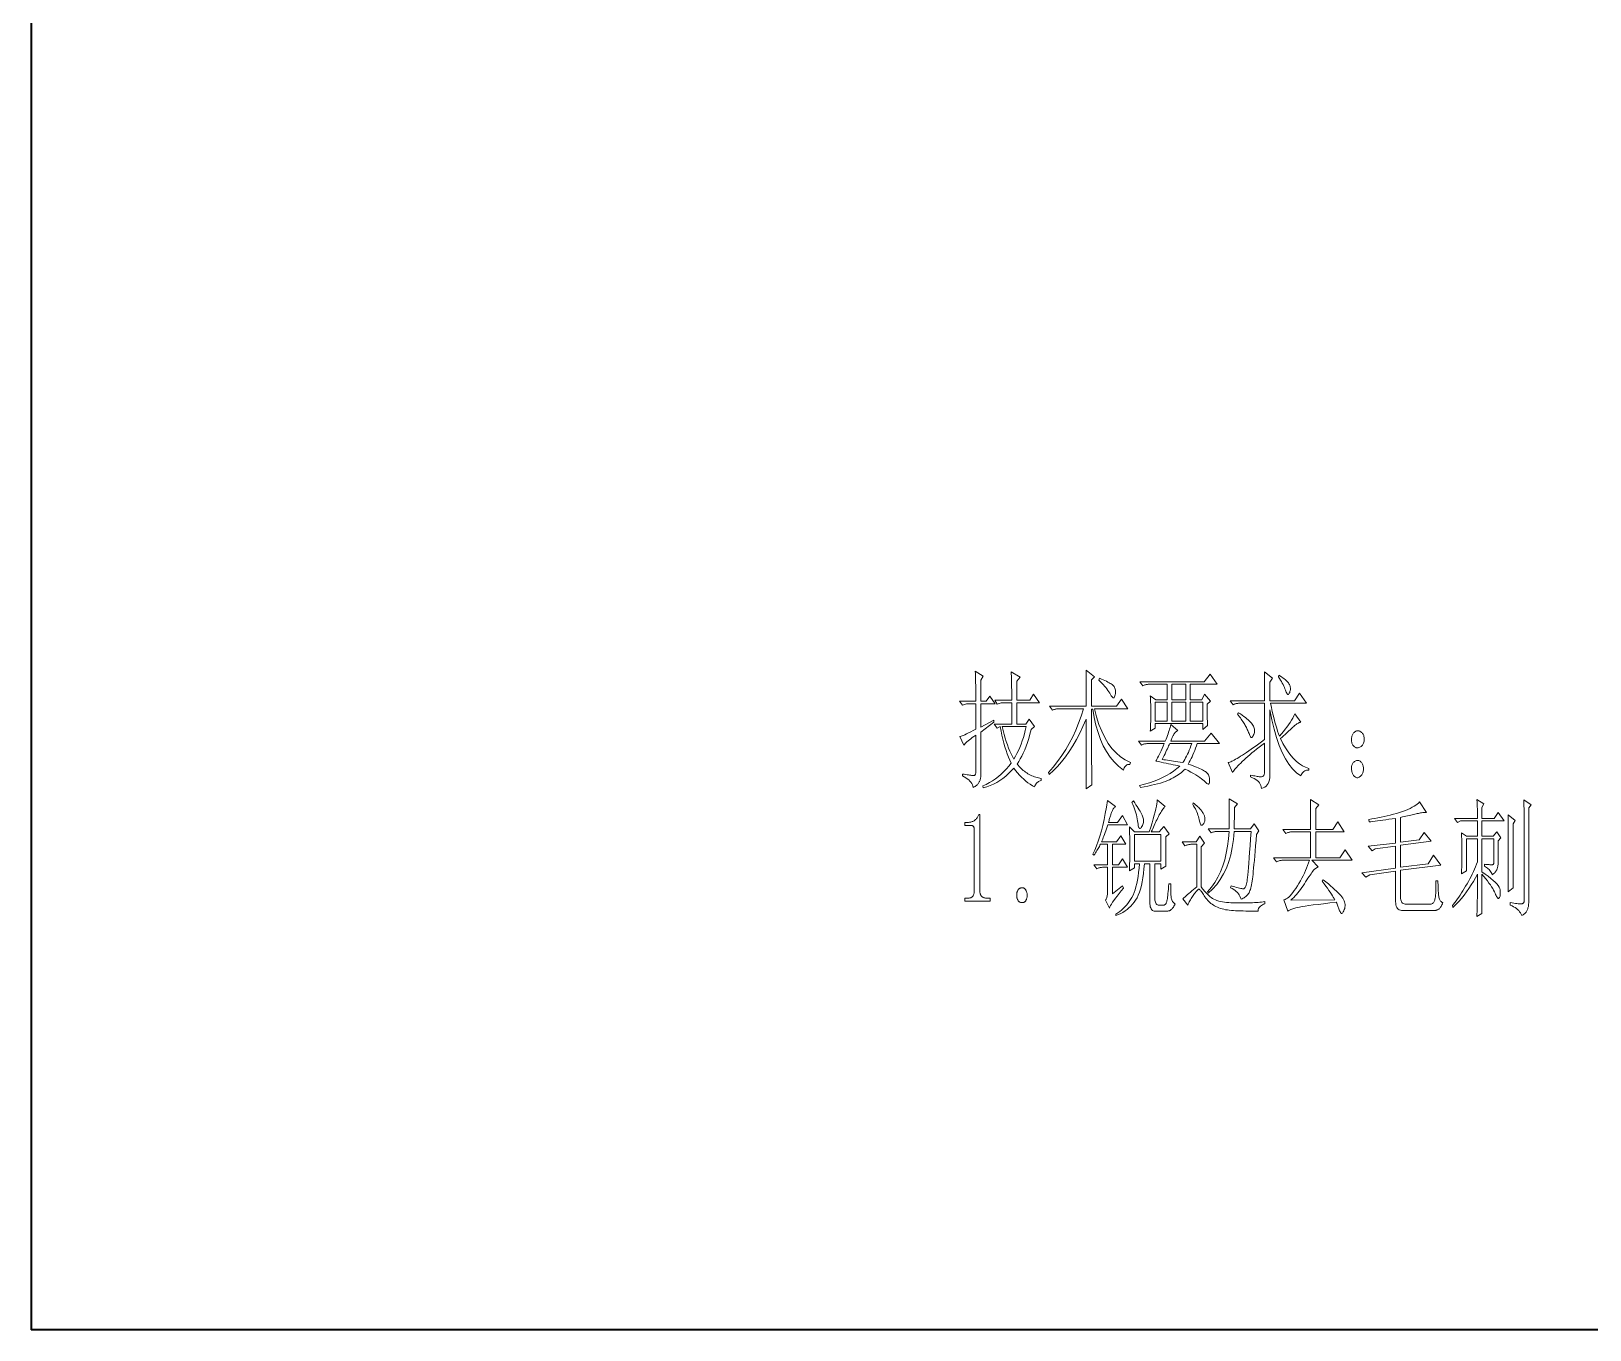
# Model space of a CAD drawing. Extents: x 21 to 293, y 5 to 205.
# Drawn here: x 20.6 to 110, y 5.3 to 79.7 of the extents above; entities that cross this region are included whole.
import ezdxf

# ---------------------------------------------------------------- set-up
doc = ezdxf.new("R2010")
doc.units = 0

msp = doc.modelspace()

# ---------------------------------------------------------------- linework, layer by layer
at = {"color": 7, "lineweight": 35}
for p in [(20.64, 205.316), (292.64, 5.316)]:
    msp.add_line(p, (20.64, 5.316), dxfattribs=at)
at = {"color": 7, "lineweight": 13}
for points in [[(73.862, 39.304), (74.09, 38.818), (74.123, 38.86), (74.163, 38.905), (74.212, 38.954), (74.268, 39.006), (74.333, 39.061), (74.406, 39.12), (74.486, 39.182), (74.575, 39.248), (74.671, 39.317), (74.776, 39.39), (74.776, 37.275), (74.775, 37.237), (74.771, 37.203), (74.764, 37.173), (74.755, 37.147), (74.744, 37.125), (74.73, 37.107), (74.713, 37.093), (74.694, 37.083), (74.672, 37.077), (74.647, 37.075), (74.618, 37.076), (74.58, 37.079), (74.535, 37.083), (74.483, 37.089), (74.422, 37.097), (74.354, 37.106), (74.278, 37.117), (74.195, 37.13), (74.103, 37.145), (74.004, 37.161), (74.004, 37.047), (74.108, 36.994), (74.203, 36.938), (74.289, 36.88), (74.366, 36.818), (74.433, 36.754), (74.491, 36.687), (74.54, 36.617), (74.58, 36.544), (74.611, 36.468), (74.633, 36.39), (74.683, 36.418), (74.729, 36.448), (74.772, 36.478), (74.811, 36.508), (74.847, 36.54), (74.88, 36.571), (74.909, 36.604), (74.935, 36.636), (74.957, 36.67), (74.976, 36.704), (74.992, 36.739), (75.007, 36.776), (75.02, 36.814), (75.031, 36.855), (75.04, 36.897), (75.048, 36.94), (75.054, 36.986), (75.058, 37.033), (75.061, 37.082), (75.062, 37.132), (75.062, 39.561), (75.804, 40.132), (75.804, 40.247), (75.062, 39.847), (75.062, 41.19), (75.89, 41.19), (75.576, 41.618), (75.376, 41.332), (75.062, 41.332), (75.062, 42.532), (75.204, 42.761), (74.747, 43.047), (74.753, 42.891), (74.758, 42.731), (74.762, 42.568), (74.766, 42.402), (74.769, 42.232), (74.771, 42.059), (74.773, 41.883), (74.775, 41.703), (74.776, 41.519), (74.776, 41.332), (73.833, 41.332), (74.004, 41.104), (74.233, 41.19), (74.776, 41.19), (74.776, 39.732), (74.623, 39.651), (74.483, 39.578), (74.358, 39.514), (74.246, 39.458), (74.147, 39.411), (74.063, 39.372), (73.992, 39.342), (73.935, 39.321), (73.891, 39.308)], [(78.147, 39.875), (77.833, 40.304), (77.633, 40.018), (77.119, 40.018), (77.119, 41.247), (78.433, 41.247), (78.09, 41.732), (77.862, 41.39), (77.119, 41.39), (77.119, 42.475), (77.319, 42.704), (76.804, 43.018), (76.81, 42.894), (76.815, 42.761), (76.819, 42.62), (76.823, 42.47), (76.826, 42.311), (76.828, 42.144), (76.83, 41.968), (76.832, 41.784), (76.833, 41.591), (76.833, 41.39), (75.862, 41.39), (76.004, 41.161), (76.233, 41.247), (76.833, 41.247), (76.833, 40.018), (75.833, 40.018), (76.004, 39.79), (76.176, 39.875), (76.223, 39.623), (76.274, 39.38), (76.328, 39.148), (76.386, 38.924), (76.447, 38.711), (76.512, 38.507), (76.58, 38.313), (76.651, 38.129), (76.726, 37.954), (76.804, 37.79), (76.67, 37.617), (76.529, 37.454), (76.382, 37.299), (76.228, 37.154), (76.069, 37.018), (75.903, 36.891), (75.73, 36.774), (75.552, 36.665), (75.367, 36.566), (75.176, 36.475), (75.204, 36.361), (75.407, 36.424), (75.603, 36.498), (75.793, 36.584), (75.977, 36.681), (76.154, 36.79), (76.326, 36.91), (76.49, 37.041), (76.649, 37.184), (76.801, 37.338), (76.947, 37.504), (77.057, 37.359), (77.169, 37.223), (77.283, 37.094), (77.4, 36.974), (77.519, 36.861), (77.64, 36.756), (77.763, 36.66), (77.889, 36.571), (78.017, 36.491), (78.147, 36.418), (78.166, 36.478), (78.19, 36.534), (78.217, 36.584), (78.248, 36.628), (78.283, 36.668), (78.322, 36.703), (78.365, 36.732), (78.412, 36.756), (78.464, 36.776), (78.519, 36.79), (78.519, 36.904), (78.439, 36.917), (78.36, 36.933), (78.283, 36.952), (78.206, 36.975), (78.129, 37), (78.054, 37.029), (77.98, 37.061), (77.906, 37.096), (77.833, 37.134), (77.762, 37.175), (77.691, 37.219), (77.623, 37.266), (77.556, 37.315), (77.492, 37.367), (77.429, 37.422), (77.369, 37.479), (77.311, 37.538), (77.254, 37.6), (77.2, 37.665), (77.147, 37.732), (77.238, 37.87), (77.326, 38.022), (77.411, 38.186), (77.495, 38.363), (77.576, 38.554), (77.655, 38.758), (77.731, 38.974), (77.806, 39.204), (77.878, 39.448), (77.947, 39.704)], [(81.09, 41.047), (79.004, 41.047), (79.176, 40.818), (79.211, 40.834), (79.247, 40.849), (79.284, 40.862), (79.322, 40.873), (79.362, 40.882), (79.402, 40.89), (79.444, 40.896), (79.487, 40.9), (79.531, 40.903), (79.576, 40.904), (80.947, 40.904), (80.814, 40.482), (80.666, 40.072), (80.503, 39.675), (80.326, 39.29), (80.133, 38.918), (79.926, 38.559), (79.703, 38.212), (79.466, 37.878), (79.214, 37.556), (78.947, 37.247), (78.976, 37.132), (79.223, 37.354), (79.463, 37.598), (79.694, 37.862), (79.918, 38.147), (80.133, 38.454), (80.34, 38.782), (80.54, 39.13), (80.731, 39.5), (80.915, 39.892), (81.09, 40.304), (81.09, 39.811), (81.09, 39.339), (81.09, 38.888), (81.09, 38.457), (81.09, 38.047), (81.09, 37.657), (81.09, 37.288), (81.09, 36.939), (81.09, 36.611), (81.09, 36.304), (81.433, 36.532), (81.428, 36.668), (81.423, 36.871), (81.418, 37.139), (81.415, 37.474), (81.412, 37.875), (81.409, 38.343), (81.407, 38.876), (81.406, 39.476), (81.405, 40.143), (81.404, 40.875), (81.49, 40.875), (81.564, 40.398), (81.66, 39.95), (81.779, 39.53), (81.92, 39.138), (82.083, 38.775), (82.268, 38.441), (82.476, 38.135), (82.706, 37.858), (82.958, 37.61), (83.233, 37.39), (83.257, 37.46), (83.284, 37.521), (83.314, 37.574), (83.347, 37.618), (83.383, 37.654), (83.422, 37.681), (83.463, 37.7), (83.507, 37.71), (83.554, 37.711), (83.604, 37.704), (83.633, 37.818), (83.34, 37.967), (83.066, 38.152), (82.812, 38.372), (82.577, 38.627), (82.362, 38.918), (82.166, 39.244), (81.989, 39.606), (81.832, 40.003), (81.694, 40.436), (81.576, 40.904), (83.49, 40.904), (83.119, 41.447), (82.833, 41.047), (81.404, 41.047), (81.404, 42.561), (81.576, 42.732), (81.09, 43.104), (81.09, 42.888), (81.09, 42.674), (81.09, 42.463), (81.09, 42.254), (81.09, 42.047), (81.09, 41.842), (81.09, 41.64), (81.09, 41.44), (81.09, 41.242)], [(91.319, 43.018), (91.319, 42.924), (91.319, 42.815), (91.319, 42.689), (91.319, 42.547), (91.319, 42.39), (91.319, 42.216), (91.319, 42.026), (91.319, 41.82), (91.319, 41.599), (91.319, 41.361), (89.347, 41.361), (89.519, 41.132), (89.554, 41.149), (89.59, 41.163), (89.627, 41.176), (89.665, 41.187), (89.704, 41.197), (89.745, 41.204), (89.787, 41.21), (89.83, 41.215), (89.874, 41.217), (89.919, 41.218), (91.319, 41.218), (91.319, 39.132), (91.151, 39.01), (90.99, 38.893), (90.835, 38.782), (90.688, 38.678), (90.547, 38.579), (90.414, 38.486), (90.287, 38.399), (90.167, 38.319), (90.054, 38.244), (89.947, 38.175), (89.848, 38.113), (89.754, 38.056), (89.667, 38.005), (89.586, 37.96), (89.512, 37.922), (89.443, 37.889), (89.381, 37.862), (89.326, 37.842), (89.276, 37.827), (89.233, 37.818), (89.49, 37.247), (89.511, 37.284), (89.54, 37.327), (89.576, 37.375), (89.62, 37.43), (89.672, 37.49), (89.732, 37.555), (89.799, 37.627), (89.874, 37.704), (89.957, 37.787), (90.047, 37.875), (90.145, 37.968), (90.249, 38.064), (90.36, 38.162), (90.477, 38.264), (90.601, 38.368), (90.731, 38.475), (90.868, 38.585), (91.012, 38.698), (91.162, 38.814), (91.319, 38.932), (91.319, 37.275), (91.317, 37.226), (91.312, 37.182), (91.303, 37.143), (91.291, 37.108), (91.276, 37.079), (91.257, 37.054), (91.235, 37.034), (91.209, 37.019), (91.18, 37.009), (91.147, 37.004), (91.11, 37.002), (91.067, 37.003), (91.019, 37.007), (90.964, 37.013), (90.904, 37.022), (90.839, 37.033), (90.767, 37.047), (90.69, 37.063), (90.607, 37.082), (90.519, 37.104), (90.519, 36.99), (90.633, 36.947), (90.736, 36.899), (90.827, 36.846), (90.907, 36.788), (90.976, 36.725), (91.033, 36.657), (91.079, 36.584), (91.113, 36.505), (91.136, 36.421), (91.147, 36.332), (91.245, 36.362), (91.331, 36.406), (91.407, 36.463), (91.472, 36.534), (91.526, 36.618), (91.569, 36.716), (91.601, 36.828), (91.623, 36.954), (91.633, 37.094), (91.633, 37.247), (91.633, 40.847), (91.743, 40.269), (91.868, 39.735), (92.008, 39.245), (92.163, 38.799), (92.333, 38.397), (92.518, 38.039), (92.717, 37.725), (92.931, 37.455), (93.16, 37.229), (93.404, 37.047), (93.43, 37.112), (93.459, 37.17), (93.494, 37.222), (93.532, 37.266), (93.576, 37.304), (93.624, 37.335), (93.676, 37.359), (93.734, 37.376), (93.795, 37.386), (93.862, 37.39), (93.862, 37.475), (93.676, 37.544), (93.495, 37.635), (93.319, 37.75), (93.148, 37.887), (92.983, 38.047), (92.823, 38.23), (92.668, 38.435), (92.518, 38.664), (92.373, 38.915), (92.233, 39.19), (92.328, 39.273), (92.417, 39.353), (92.501, 39.429), (92.58, 39.5), (92.654, 39.568), (92.723, 39.632), (92.787, 39.692), (92.846, 39.747), (92.899, 39.799), (92.947, 39.847), (92.993, 39.891), (93.039, 39.931), (93.084, 39.968), (93.13, 40.002), (93.176, 40.032), (93.222, 40.059), (93.267, 40.083), (93.313, 40.103), (93.359, 40.119), (93.404, 40.132), (93.062, 40.618), (93.001, 40.492), (92.935, 40.366), (92.862, 40.238), (92.783, 40.111), (92.697, 39.982), (92.606, 39.854), (92.508, 39.724), (92.403, 39.594), (92.293, 39.464), (92.176, 39.332), (92.124, 39.47), (92.073, 39.618), (92.022, 39.778), (91.97, 39.95), (91.919, 40.132), (91.867, 40.327), (91.816, 40.532), (91.764, 40.75), (91.713, 40.978), (91.662, 41.218), (93.719, 41.218), (93.319, 41.79), (93.033, 41.361), (91.633, 41.361), (91.633, 42.418), (91.776, 42.647)], [(81.833, 42.532), (81.922, 42.447), (82.006, 42.363), (82.084, 42.279), (82.158, 42.196), (82.226, 42.115), (82.289, 42.034), (82.347, 41.953), (82.4, 41.874), (82.448, 41.796), (82.49, 41.718), (82.529, 41.649), (82.565, 41.594), (82.599, 41.555), (82.63, 41.531), (82.658, 41.522), (82.684, 41.528), (82.707, 41.549), (82.728, 41.586), (82.746, 41.637), (82.762, 41.704), (82.773, 41.776), (82.779, 41.844), (82.78, 41.909), (82.775, 41.969), (82.765, 42.025), (82.75, 42.078), (82.729, 42.126), (82.702, 42.17), (82.67, 42.21), (82.633, 42.247), (82.589, 42.282), (82.538, 42.318), (82.48, 42.355), (82.414, 42.393), (82.34, 42.432), (82.259, 42.473), (82.171, 42.515), (82.075, 42.558), (81.972, 42.602), (81.862, 42.647)], [(84.176, 42.447), (84.347, 42.218), (84.382, 42.234), (84.418, 42.249), (84.455, 42.262), (84.494, 42.273), (84.533, 42.282), (84.574, 42.29), (84.615, 42.296), (84.658, 42.3), (84.702, 42.303), (84.747, 42.304), (85.747, 42.304), (85.747, 41.418), (85.09, 41.418), (84.776, 41.647), (84.781, 41.549), (84.786, 41.452), (84.79, 41.354), (84.794, 41.256), (84.797, 41.157), (84.8, 41.059), (84.802, 40.96), (84.803, 40.86), (84.804, 40.761), (84.804, 40.661), (84.804, 40.561), (84.803, 40.459), (84.802, 40.357), (84.8, 40.254), (84.797, 40.15), (84.794, 40.046), (84.79, 39.94), (84.786, 39.834), (84.781, 39.726), (84.776, 39.618), (85.062, 39.79), (85.062, 40.047), (87.776, 40.047), (87.776, 39.704), (88.062, 39.932), (88.056, 40.012), (88.051, 40.1), (88.047, 40.199), (88.043, 40.307), (88.04, 40.425), (88.038, 40.553), (88.036, 40.69), (88.034, 40.838), (88.033, 40.994), (88.033, 41.161), (88.233, 41.332), (87.89, 41.732), (87.719, 41.418), (87.062, 41.418), (87.062, 42.304), (88.604, 42.304), (88.204, 42.875), (87.862, 42.447)], [(86.004, 42.304), (86.804, 42.304), (86.804, 41.418), (86.004, 41.418)], [(92.147, 42.818), (92.119, 42.732), (92.18, 42.637), (92.236, 42.544), (92.289, 42.454), (92.338, 42.367), (92.383, 42.282), (92.424, 42.201), (92.461, 42.122), (92.494, 42.047), (92.522, 41.974), (92.547, 41.904), (92.57, 41.841), (92.592, 41.791), (92.615, 41.753), (92.636, 41.728), (92.658, 41.715), (92.679, 41.714), (92.7, 41.725), (92.721, 41.748), (92.741, 41.784), (92.762, 41.832), (92.779, 41.886), (92.792, 41.939), (92.8, 41.991), (92.803, 42.043), (92.801, 42.093), (92.794, 42.143), (92.783, 42.191), (92.766, 42.239), (92.745, 42.286), (92.719, 42.332), (92.687, 42.378), (92.65, 42.425), (92.607, 42.472), (92.559, 42.52), (92.504, 42.568), (92.444, 42.617), (92.379, 42.666), (92.307, 42.716), (92.23, 42.767)], [(85.062, 41.275), (85.747, 41.275), (85.747, 40.19), (85.062, 40.19)], [(86.004, 41.275), (86.804, 41.275), (86.804, 40.19), (86.004, 40.19)], [(87.062, 41.275), (87.776, 41.275), (87.776, 40.19), (87.062, 40.19)], [(89.833, 40.675), (89.776, 40.59), (89.832, 40.516), (89.885, 40.444), (89.936, 40.374), (89.984, 40.306), (90.029, 40.24), (90.072, 40.175), (90.113, 40.112), (90.151, 40.05), (90.186, 39.99), (90.219, 39.932), (90.25, 39.875), (90.279, 39.819), (90.308, 39.762), (90.335, 39.706), (90.362, 39.65), (90.387, 39.595), (90.411, 39.539), (90.434, 39.484), (90.455, 39.43), (90.476, 39.375), (90.496, 39.327), (90.517, 39.29), (90.538, 39.265), (90.56, 39.252), (90.583, 39.25), (90.606, 39.26), (90.63, 39.282), (90.654, 39.316), (90.679, 39.361), (90.704, 39.418), (90.727, 39.481), (90.742, 39.543), (90.751, 39.604), (90.752, 39.665), (90.747, 39.725), (90.735, 39.785), (90.716, 39.844), (90.691, 39.903), (90.658, 39.961), (90.619, 40.018), (90.572, 40.076), (90.519, 40.136), (90.458, 40.197), (90.39, 40.26), (90.315, 40.325), (90.233, 40.392), (90.144, 40.46), (90.047, 40.53), (89.944, 40.602)], [(76.29, 39.875), (77.662, 39.875), (77.613, 39.661), (77.56, 39.454), (77.501, 39.252), (77.438, 39.057), (77.369, 38.868), (77.295, 38.686), (77.216, 38.509), (77.131, 38.339), (77.042, 38.176), (76.947, 38.018), (76.869, 38.16), (76.793, 38.312), (76.72, 38.473), (76.65, 38.644), (76.583, 38.825), (76.519, 39.016), (76.457, 39.216), (76.399, 39.426), (76.343, 39.646)], [(85.947, 39.99), (85.929, 39.908), (85.907, 39.824), (85.883, 39.737), (85.856, 39.647), (85.826, 39.554), (85.793, 39.458), (85.757, 39.36), (85.719, 39.258), (85.677, 39.154), (85.633, 39.047), (84.09, 39.047), (84.262, 38.818), (84.296, 38.834), (84.332, 38.849), (84.37, 38.862), (84.408, 38.873), (84.447, 38.882), (84.488, 38.89), (84.53, 38.896), (84.572, 38.9), (84.616, 38.903), (84.662, 38.904), (85.576, 38.904), (85.509, 38.755), (85.447, 38.617), (85.388, 38.49), (85.334, 38.374), (85.283, 38.268), (85.236, 38.174), (85.194, 38.09), (85.155, 38.017), (85.121, 37.955), (85.09, 37.904), (85.243, 37.87), (85.392, 37.838), (85.538, 37.806), (85.68, 37.776), (85.819, 37.747), (85.954, 37.719), (86.086, 37.692), (86.215, 37.666), (86.34, 37.642), (86.462, 37.618), (86.294, 37.468), (86.113, 37.327), (85.917, 37.194), (85.707, 37.07), (85.483, 36.954), (85.244, 36.847), (84.992, 36.748), (84.724, 36.658), (84.443, 36.577), (84.147, 36.504), (84.204, 36.39), (84.427, 36.43), (84.637, 36.471), (84.835, 36.513), (85.02, 36.556), (85.194, 36.6), (85.355, 36.645), (85.503, 36.691), (85.64, 36.737), (85.764, 36.784), (85.876, 36.832), (85.98, 36.882), (86.081, 36.935), (86.179, 36.99), (86.274, 37.047), (86.365, 37.107), (86.454, 37.17), (86.539, 37.235), (86.621, 37.303), (86.7, 37.374), (86.776, 37.447), (86.947, 37.357), (87.105, 37.271), (87.251, 37.188), (87.384, 37.108), (87.504, 37.032), (87.612, 36.96), (87.708, 36.891), (87.791, 36.825), (87.861, 36.763), (87.919, 36.704), (87.968, 36.653), (88.011, 36.616), (88.05, 36.592), (88.083, 36.58), (88.112, 36.582), (88.135, 36.598), (88.153, 36.626), (88.166, 36.667), (88.173, 36.722), (88.176, 36.79), (88.173, 36.862), (88.164, 36.93), (88.15, 36.994), (88.13, 37.055), (88.104, 37.111), (88.073, 37.163), (88.036, 37.212), (87.993, 37.256), (87.944, 37.296), (87.89, 37.332), (87.829, 37.367), (87.761, 37.403), (87.685, 37.44), (87.602, 37.479), (87.512, 37.518), (87.414, 37.559), (87.308, 37.6), (87.195, 37.643), (87.075, 37.687), (86.947, 37.732), (87.004, 37.832), (87.059, 37.935), (87.114, 38.042), (87.167, 38.153), (87.219, 38.268), (87.27, 38.387), (87.319, 38.51), (87.368, 38.638), (87.415, 38.769), (87.462, 38.904), (88.747, 38.904), (88.262, 39.504), (87.89, 39.047), (85.947, 39.047), (85.97, 39.102), (85.991, 39.154), (86.012, 39.203), (86.032, 39.248), (86.051, 39.29), (86.069, 39.328), (86.086, 39.363), (86.103, 39.394), (86.118, 39.422), (86.133, 39.447), (86.148, 39.469), (86.164, 39.491), (86.182, 39.513), (86.202, 39.534), (86.222, 39.554), (86.244, 39.574), (86.268, 39.593), (86.293, 39.611), (86.319, 39.629), (86.347, 39.647)], [(97.033, 39.147), (97.031, 39.088), (97.024, 39.034), (97.014, 38.982), (96.999, 38.934), (96.979, 38.89), (96.956, 38.848), (96.928, 38.811), (96.896, 38.776), (96.859, 38.746), (96.819, 38.718), (96.776, 38.695), (96.735, 38.678), (96.695, 38.667), (96.656, 38.661), (96.619, 38.661), (96.582, 38.667), (96.547, 38.678), (96.512, 38.695), (96.479, 38.718), (96.447, 38.747), (96.418, 38.779), (96.391, 38.814), (96.368, 38.851), (96.349, 38.891), (96.333, 38.932), (96.32, 38.976), (96.311, 39.023), (96.306, 39.071), (96.303, 39.122), (96.304, 39.175), (96.309, 39.228), (96.316, 39.278), (96.327, 39.325), (96.341, 39.37), (96.358, 39.411), (96.378, 39.45), (96.401, 39.485), (96.428, 39.518), (96.457, 39.548), (96.49, 39.575), (96.525, 39.598), (96.559, 39.616), (96.594, 39.629), (96.63, 39.637), (96.665, 39.64), (96.701, 39.637), (96.737, 39.629), (96.774, 39.616), (96.81, 39.598), (96.847, 39.575), (96.883, 39.548), (96.914, 39.517), (96.942, 39.483), (96.966, 39.445), (96.987, 39.404), (97.003, 39.359), (97.016, 39.311), (97.026, 39.26), (97.031, 39.205)], [(85.89, 38.904), (87.147, 38.904), (87.101, 38.77), (87.054, 38.641), (87.005, 38.518), (86.955, 38.401), (86.904, 38.29), (86.852, 38.184), (86.799, 38.084), (86.745, 37.99), (86.69, 37.901), (86.633, 37.818), (86.493, 37.84), (86.358, 37.862), (86.228, 37.882), (86.103, 37.9), (85.983, 37.918), (85.868, 37.935), (85.759, 37.95), (85.655, 37.964), (85.556, 37.978), (85.462, 37.99), (85.517, 38.107), (85.57, 38.218), (85.62, 38.324), (85.667, 38.424), (85.712, 38.518), (85.753, 38.607), (85.792, 38.69), (85.827, 38.767), (85.86, 38.838)], [(96.99, 37.432), (96.986, 37.379), (96.978, 37.329), (96.967, 37.281), (96.954, 37.236), (96.937, 37.193), (96.916, 37.153), (96.893, 37.115), (96.867, 37.08), (96.837, 37.048), (96.804, 37.018), (96.77, 36.992), (96.736, 36.972), (96.703, 36.958), (96.67, 36.95), (96.637, 36.947), (96.604, 36.95), (96.571, 36.958), (96.539, 36.972), (96.507, 36.992), (96.476, 37.018), (96.446, 37.048), (96.419, 37.081), (96.394, 37.117), (96.373, 37.155), (96.354, 37.197), (96.339, 37.241), (96.326, 37.288), (96.316, 37.338), (96.309, 37.391), (96.304, 37.447), (96.304, 37.502), (96.307, 37.555), (96.314, 37.605), (96.325, 37.652), (96.34, 37.697), (96.359, 37.738), (96.382, 37.777), (96.41, 37.812), (96.441, 37.845), (96.476, 37.875), (96.513, 37.901), (96.55, 37.92), (96.586, 37.934), (96.622, 37.942), (96.658, 37.943), (96.694, 37.939), (96.729, 37.928), (96.764, 37.912), (96.799, 37.889), (96.833, 37.861), (96.865, 37.828), (96.894, 37.794), (96.919, 37.756), (96.94, 37.717), (96.958, 37.675), (96.972, 37.631), (96.982, 37.585), (96.988, 37.536), (96.991, 37.486)], [(89.604, 35.247), (89.776, 35.447), (89.29, 35.732), (89.295, 35.607), (89.299, 35.472), (89.302, 35.326), (89.304, 35.17), (89.304, 35.004), (89.304, 34.827), (89.302, 34.64), (89.299, 34.443), (89.295, 34.236), (89.29, 34.018), (88.09, 34.018), (88.262, 33.79), (88.296, 33.806), (88.332, 33.82), (88.37, 33.833), (88.408, 33.844), (88.447, 33.854), (88.488, 33.862), (88.53, 33.868), (88.572, 33.872), (88.616, 33.874), (88.662, 33.875), (89.29, 33.875), (89.257, 33.44), (89.204, 33.024), (89.132, 32.628), (89.039, 32.252), (88.926, 31.897), (88.793, 31.561), (88.64, 31.245), (88.467, 30.95), (88.274, 30.674), (88.062, 30.418), (88.09, 30.332), (88.347, 30.568), (88.579, 30.831), (88.788, 31.119), (88.972, 31.434), (89.133, 31.775), (89.27, 32.143), (89.382, 32.536), (89.471, 32.956), (89.535, 33.403), (89.576, 33.875), (90.547, 33.875), (90.519, 33.441), (90.493, 33.043), (90.468, 32.679), (90.444, 32.351), (90.422, 32.057), (90.402, 31.799), (90.382, 31.576), (90.364, 31.388), (90.348, 31.236), (90.333, 31.118), (90.318, 31.023), (90.302, 30.937), (90.285, 30.861), (90.267, 30.794), (90.247, 30.736), (90.227, 30.688), (90.205, 30.649), (90.182, 30.62), (90.158, 30.6), (90.133, 30.59), (90.103, 30.586), (90.063, 30.587), (90.013, 30.593), (89.955, 30.603), (89.887, 30.618), (89.809, 30.638), (89.722, 30.662), (89.626, 30.69), (89.52, 30.723), (89.404, 30.761), (89.376, 30.647), (89.469, 30.599), (89.555, 30.547), (89.634, 30.492), (89.705, 30.432), (89.769, 30.368), (89.825, 30.3), (89.874, 30.229), (89.915, 30.153), (89.949, 30.073), (89.976, 29.99), (90.037, 30.014), (90.095, 30.041), (90.149, 30.071), (90.2, 30.104), (90.247, 30.14), (90.291, 30.178), (90.332, 30.22), (90.369, 30.264), (90.403, 30.311), (90.433, 30.361), (90.461, 30.416), (90.487, 30.48), (90.512, 30.551), (90.536, 30.631), (90.558, 30.718), (90.579, 30.814), (90.598, 30.917), (90.616, 31.028), (90.632, 31.148), (90.647, 31.275), (90.662, 31.418), (90.679, 31.583), (90.697, 31.77), (90.716, 31.979), (90.737, 32.211), (90.759, 32.465), (90.782, 32.741), (90.807, 33.04), (90.834, 33.361), (90.862, 33.704), (91.004, 33.904), (90.719, 34.304), (90.519, 34.018), (89.576, 34.018), (89.581, 34.174), (89.586, 34.323), (89.59, 34.465), (89.594, 34.599), (89.597, 34.725), (89.6, 34.844), (89.602, 34.956), (89.603, 35.06), (89.604, 35.157)], [(75.004, 34.847), (75.004, 30.504), (75.005, 30.459), (75.008, 30.417), (75.013, 30.377), (75.02, 30.339), (75.029, 30.304), (75.04, 30.271), (75.053, 30.24), (75.068, 30.211), (75.085, 30.185), (75.104, 30.161), (75.125, 30.139), (75.148, 30.12), (75.173, 30.103), (75.2, 30.088), (75.229, 30.075), (75.26, 30.065), (75.293, 30.057), (75.328, 30.051), (75.365, 30.048), (75.404, 30.047), (75.604, 30.047), (75.604, 29.875), (74.147, 29.875), (74.147, 30.047), (74.319, 30.047), (74.358, 30.048), (74.394, 30.051), (74.428, 30.057), (74.46, 30.065), (74.49, 30.075), (74.518, 30.088), (74.543, 30.103), (74.566, 30.12), (74.586, 30.139), (74.604, 30.161), (74.621, 30.185), (74.635, 30.211), (74.648, 30.24), (74.659, 30.271), (74.669, 30.304), (74.676, 30.339), (74.682, 30.377), (74.687, 30.417), (74.689, 30.459), (74.69, 30.504), (74.69, 33.961), (74.69, 33.983), (74.688, 34.005), (74.686, 34.026), (74.683, 34.046), (74.679, 34.065), (74.675, 34.083), (74.669, 34.1), (74.663, 34.116), (74.655, 34.132), (74.647, 34.147), (74.638, 34.16), (74.627, 34.172), (74.615, 34.183), (74.602, 34.192), (74.587, 34.2), (74.57, 34.207), (74.552, 34.212), (74.533, 34.215), (74.512, 34.217), (74.49, 34.218), (74.147, 34.218), (74.147, 34.39), (74.319, 34.39), (74.364, 34.391), (74.407, 34.394), (74.449, 34.4), (74.49, 34.408), (74.529, 34.418), (74.567, 34.431), (74.604, 34.446), (74.639, 34.463), (74.672, 34.482), (74.704, 34.504), (74.735, 34.528), (74.764, 34.554), (74.792, 34.583), (74.819, 34.614), (74.844, 34.647), (74.867, 34.682), (74.889, 34.72), (74.91, 34.76), (74.929, 34.802), (74.947, 34.847)], [(82.604, 30.304), (82.604, 31.818), (83.462, 31.818), (83.176, 32.304), (82.947, 31.961), (82.604, 31.961), (82.604, 33.132), (83.376, 33.132), (83.09, 33.618), (82.833, 33.275), (81.976, 33.275), (82.01, 33.352), (82.046, 33.433), (82.081, 33.519), (82.118, 33.609), (82.154, 33.704), (82.192, 33.803), (82.23, 33.907), (82.268, 34.016), (82.308, 34.129), (82.347, 34.247), (83.462, 34.247), (83.176, 34.79), (82.89, 34.39), (82.376, 34.39), (82.393, 34.446), (82.41, 34.502), (82.426, 34.556), (82.442, 34.609), (82.458, 34.661), (82.474, 34.712), (82.489, 34.762), (82.504, 34.81), (82.519, 34.858), (82.533, 34.904), (82.548, 34.949), (82.566, 34.993), (82.585, 35.036), (82.606, 35.078), (82.629, 35.118), (82.655, 35.158), (82.682, 35.196), (82.711, 35.233), (82.743, 35.269), (82.776, 35.304), (82.319, 35.647), (82.259, 35.266), (82.194, 34.902), (82.124, 34.553), (82.049, 34.22), (81.969, 33.904), (81.883, 33.603), (81.793, 33.319), (81.697, 33.05), (81.596, 32.798), (81.49, 32.561), (81.547, 32.504), (81.592, 32.572), (81.635, 32.639), (81.677, 32.704), (81.716, 32.769), (81.754, 32.832), (81.791, 32.895), (81.825, 32.956), (81.858, 33.016), (81.889, 33.075), (81.919, 33.132), (82.319, 33.132), (82.319, 31.961), (81.547, 31.961), (81.719, 31.732), (81.754, 31.749), (81.79, 31.763), (81.827, 31.776), (81.865, 31.787), (81.904, 31.797), (81.945, 31.804), (81.987, 31.81), (82.03, 31.815), (82.074, 31.817), (82.119, 31.818), (82.319, 31.818), (82.319, 30.361), (82.318, 30.305), (82.314, 30.252), (82.308, 30.202), (82.3, 30.155), (82.29, 30.111), (82.278, 30.07), (82.263, 30.031), (82.246, 29.995), (82.226, 29.962), (82.204, 29.932), (82.433, 29.475), (82.462, 29.543), (82.502, 29.622), (82.553, 29.71), (82.616, 29.809), (82.69, 29.918), (82.776, 30.038), (82.873, 30.167), (82.982, 30.307), (83.102, 30.458), (83.233, 30.618), (83.176, 30.761)], [(85.176, 35.675), (85.166, 35.575), (85.148, 35.456), (85.123, 35.319), (85.089, 35.163), (85.047, 34.99), (84.998, 34.798), (84.94, 34.587), (84.874, 34.359), (84.8, 34.112), (84.719, 33.847), (83.862, 33.847), (83.576, 34.132), (83.581, 33.986), (83.586, 33.844), (83.59, 33.707), (83.594, 33.575), (83.597, 33.447), (83.6, 33.323), (83.602, 33.204), (83.603, 33.09), (83.604, 32.98), (83.604, 32.875), (83.604, 32.77), (83.603, 32.66), (83.602, 32.546), (83.6, 32.427), (83.597, 32.304), (83.594, 32.176), (83.59, 32.043), (83.586, 31.906), (83.581, 31.764), (83.576, 31.618), (83.862, 31.79), (83.862, 32.018), (84.147, 32.018), (84.128, 31.762), (84.103, 31.52), (84.073, 31.293), (84.038, 31.079), (83.997, 30.879), (83.952, 30.693), (83.901, 30.521), (83.846, 30.363), (83.785, 30.219), (83.719, 30.09), (83.648, 29.969), (83.572, 29.855), (83.492, 29.745), (83.408, 29.642), (83.319, 29.543), (83.225, 29.45), (83.127, 29.363), (83.024, 29.28), (82.916, 29.204), (82.804, 29.132), (82.804, 29.047), (82.944, 29.102), (83.078, 29.164), (83.206, 29.234), (83.328, 29.312), (83.444, 29.397), (83.554, 29.489), (83.657, 29.589), (83.755, 29.696), (83.847, 29.81), (83.933, 29.932), (84.013, 30.066), (84.086, 30.217), (84.152, 30.384), (84.212, 30.568), (84.265, 30.768), (84.312, 30.985), (84.352, 31.218), (84.386, 31.468), (84.413, 31.735), (84.433, 32.018), (84.747, 32.018), (84.747, 29.818), (84.75, 29.72), (84.76, 29.633), (84.776, 29.556), (84.798, 29.489), (84.826, 29.432), (84.86, 29.386), (84.901, 29.35), (84.948, 29.324), (85.002, 29.309), (85.062, 29.304), (85.662, 29.304), (85.695, 29.304), (85.727, 29.306), (85.757, 29.308), (85.785, 29.311), (85.812, 29.315), (85.836, 29.319), (85.86, 29.325), (85.881, 29.331), (85.901, 29.339), (85.919, 29.347), (85.937, 29.358), (85.958, 29.375), (85.98, 29.397), (86.006, 29.424), (86.033, 29.457), (86.063, 29.496), (86.095, 29.54), (86.129, 29.589), (86.166, 29.644), (86.204, 29.704), (86.161, 29.739), (86.122, 29.777), (86.087, 29.817), (86.056, 29.859), (86.029, 29.904), (86.007, 29.951), (85.989, 30), (85.976, 30.051), (85.967, 30.105), (85.962, 30.161), (85.959, 30.22), (85.956, 30.281), (85.954, 30.345), (85.952, 30.412), (85.951, 30.482), (85.95, 30.555), (85.949, 30.631), (85.948, 30.71), (85.947, 30.791), (85.947, 30.875), (85.833, 30.875), (85.822, 30.716), (85.81, 30.569), (85.799, 30.435), (85.787, 30.313), (85.776, 30.204), (85.764, 30.107), (85.753, 30.023), (85.742, 29.952), (85.73, 29.893), (85.719, 29.847), (85.706, 29.809), (85.692, 29.775), (85.677, 29.745), (85.659, 29.719), (85.64, 29.697), (85.619, 29.679), (85.597, 29.665), (85.572, 29.655), (85.546, 29.649), (85.519, 29.647), (85.262, 29.647), (85.218, 29.651), (85.179, 29.665), (85.145, 29.688), (85.115, 29.72), (85.09, 29.761), (85.07, 29.811), (85.054, 29.871), (85.042, 29.939), (85.035, 30.017), (85.033, 30.104), (85.033, 32.018), (85.376, 32.018), (85.376, 31.704), (85.662, 31.875), (85.662, 31.944), (85.662, 32.034), (85.662, 32.147), (85.662, 32.282), (85.662, 32.44), (85.662, 32.619), (85.662, 32.821), (85.662, 33.046), (85.662, 33.292), (85.662, 33.561), (85.862, 33.732), (85.547, 34.161), (85.29, 33.847), (84.833, 33.847), (84.873, 33.938), (84.914, 34.028), (84.954, 34.118), (84.995, 34.208), (85.037, 34.297), (85.078, 34.385), (85.12, 34.473), (85.162, 34.56), (85.205, 34.646), (85.247, 34.732), (85.29, 34.815), (85.331, 34.892), (85.372, 34.964), (85.412, 35.03), (85.451, 35.09), (85.489, 35.144), (85.526, 35.192), (85.563, 35.235), (85.598, 35.272), (85.633, 35.304)], [(83.719, 35.532), (83.774, 35.408), (83.824, 35.285), (83.87, 35.164), (83.911, 35.046), (83.947, 34.929), (83.979, 34.814), (84.007, 34.701), (84.03, 34.591), (84.048, 34.482), (84.062, 34.375), (84.074, 34.278), (84.089, 34.197), (84.106, 34.133), (84.126, 34.085), (84.147, 34.054), (84.171, 34.039), (84.198, 34.041), (84.226, 34.06), (84.257, 34.095), (84.29, 34.147), (84.321, 34.207), (84.347, 34.267), (84.366, 34.327), (84.379, 34.387), (84.387, 34.447), (84.388, 34.507), (84.383, 34.567), (84.372, 34.627), (84.356, 34.687), (84.333, 34.747), (84.305, 34.809), (84.271, 34.878), (84.231, 34.951), (84.187, 35.03), (84.137, 35.115), (84.081, 35.204), (84.02, 35.3), (83.954, 35.4), (83.882, 35.507), (83.804, 35.618)], [(87.204, 35.418), (87.26, 35.332), (87.311, 35.246), (87.358, 35.16), (87.401, 35.073), (87.44, 34.986), (87.475, 34.899), (87.506, 34.811), (87.534, 34.723), (87.557, 34.635), (87.576, 34.547), (87.593, 34.464), (87.612, 34.394), (87.631, 34.335), (87.651, 34.288), (87.672, 34.254), (87.694, 34.231), (87.717, 34.221), (87.74, 34.222), (87.765, 34.236), (87.79, 34.261), (87.814, 34.293), (87.836, 34.325), (87.854, 34.358), (87.87, 34.391), (87.883, 34.425), (87.893, 34.46), (87.9, 34.495), (87.904, 34.531), (87.906, 34.567), (87.904, 34.604), (87.9, 34.641), (87.894, 34.679), (87.884, 34.718), (87.872, 34.757), (87.858, 34.797), (87.841, 34.837), (87.821, 34.878), (87.799, 34.919), (87.775, 34.961), (87.747, 35.004), (87.716, 35.047), (87.681, 35.092), (87.641, 35.139), (87.596, 35.187), (87.547, 35.236), (87.494, 35.287), (87.435, 35.339), (87.372, 35.392), (87.305, 35.447), (87.233, 35.504)], [(93.947, 33.99), (92.376, 33.99), (92.547, 33.761), (92.582, 33.777), (92.618, 33.792), (92.655, 33.805), (92.694, 33.816), (92.733, 33.825), (92.774, 33.833), (92.815, 33.839), (92.858, 33.843), (92.902, 33.846), (92.947, 33.847), (93.947, 33.847), (93.947, 32.361), (91.833, 32.361), (92.004, 32.132), (92.039, 32.149), (92.075, 32.163), (92.112, 32.176), (92.151, 32.187), (92.19, 32.197), (92.231, 32.204), (92.272, 32.21), (92.315, 32.215), (92.359, 32.217), (92.404, 32.218), (93.89, 32.218), (93.842, 32.07), (93.79, 31.922), (93.732, 31.774), (93.671, 31.626), (93.604, 31.479), (93.534, 31.332), (93.458, 31.185), (93.378, 31.039), (93.294, 30.893), (93.204, 30.747), (93.114, 30.608), (93.027, 30.482), (92.943, 30.37), (92.862, 30.271), (92.783, 30.186), (92.707, 30.114), (92.634, 30.056), (92.564, 30.011), (92.497, 29.979), (92.433, 29.961), (92.662, 29.304), (92.687, 29.321), (92.716, 29.339), (92.751, 29.357), (92.79, 29.375), (92.833, 29.393), (92.881, 29.412), (92.934, 29.431), (92.991, 29.45), (93.052, 29.47), (93.119, 29.49), (93.204, 29.511), (93.321, 29.535), (93.471, 29.561), (93.654, 29.59), (93.869, 29.622), (94.116, 29.656), (94.397, 29.693), (94.71, 29.732), (95.055, 29.774), (95.433, 29.818), (95.456, 29.761), (95.478, 29.705), (95.5, 29.649), (95.522, 29.594), (95.544, 29.54), (95.565, 29.486), (95.586, 29.432), (95.607, 29.379), (95.627, 29.327), (95.647, 29.275), (95.668, 29.23), (95.689, 29.198), (95.711, 29.178), (95.734, 29.17), (95.758, 29.175), (95.783, 29.193), (95.808, 29.223), (95.835, 29.266), (95.862, 29.322), (95.89, 29.39), (95.914, 29.464), (95.93, 29.538), (95.937, 29.611), (95.936, 29.684), (95.926, 29.757), (95.907, 29.83), (95.88, 29.903), (95.844, 29.975), (95.8, 30.047), (95.747, 30.118), (95.685, 30.192), (95.614, 30.272), (95.532, 30.357), (95.441, 30.447), (95.34, 30.543), (95.23, 30.644), (95.109, 30.751), (94.979, 30.863), (94.84, 30.981), (94.69, 31.104), (94.633, 31.018), (94.738, 30.874), (94.835, 30.738), (94.925, 30.611), (95.008, 30.492), (95.083, 30.382), (95.151, 30.281), (95.211, 30.188), (95.264, 30.104), (95.309, 30.028), (95.347, 29.961), (92.833, 29.932), (92.913, 30.009), (92.992, 30.089), (93.07, 30.173), (93.148, 30.262), (93.226, 30.354), (93.303, 30.45), (93.379, 30.55), (93.455, 30.655), (93.53, 30.763), (93.604, 30.875), (93.677, 30.986), (93.746, 31.091), (93.812, 31.19), (93.874, 31.282), (93.933, 31.368), (93.988, 31.448), (94.04, 31.521), (94.089, 31.588), (94.134, 31.649), (94.176, 31.704), (94.404, 31.847), (94.033, 32.218), (96.347, 32.218), (95.947, 32.818), (95.633, 32.361), (94.262, 32.361), (94.262, 33.847), (95.89, 33.847), (95.519, 34.418), (95.233, 33.99), (94.262, 33.99), (94.262, 35.19), (94.433, 35.39), (93.947, 35.704), (93.947, 35.563), (93.947, 35.416), (93.947, 35.262), (93.947, 35.1), (93.947, 34.932), (93.947, 34.758), (93.947, 34.576), (93.947, 34.387), (93.947, 34.192)], [(99.119, 33.247), (99.119, 34.675), (99.225, 34.698), (99.328, 34.72), (99.426, 34.741), (99.521, 34.762), (99.612, 34.782), (99.698, 34.802), (99.781, 34.821), (99.859, 34.84), (99.934, 34.858), (100.004, 34.875), (100.072, 34.892), (100.138, 34.906), (100.202, 34.919), (100.265, 34.93), (100.326, 34.94), (100.385, 34.947), (100.442, 34.953), (100.498, 34.958), (100.552, 34.96), (100.604, 34.961), (100.204, 35.561), (100.147, 35.498), (100.076, 35.436), (99.994, 35.375), (99.898, 35.314), (99.79, 35.254), (99.67, 35.194), (99.536, 35.135), (99.391, 35.076), (99.232, 35.018), (99.062, 34.961), (98.884, 34.906), (98.707, 34.854), (98.53, 34.805), (98.353, 34.76), (98.176, 34.718), (97.999, 34.68), (97.822, 34.645), (97.644, 34.614), (97.467, 34.586), (97.29, 34.561), (97.319, 34.418), (97.421, 34.43), (97.535, 34.444), (97.659, 34.46), (97.794, 34.478), (97.94, 34.497), (98.097, 34.518), (98.265, 34.54), (98.443, 34.564), (98.633, 34.59), (98.833, 34.618), (98.833, 33.19), (97.262, 33.018), (97.49, 32.761), (97.662, 32.875), (98.833, 33.018), (98.833, 31.761), (96.89, 31.504), (97.119, 31.247), (97.347, 31.39), (98.833, 31.59), (98.833, 29.847), (98.837, 29.749), (98.85, 29.662), (98.872, 29.584), (98.902, 29.518), (98.94, 29.461), (98.987, 29.415), (99.043, 29.379), (99.107, 29.353), (99.18, 29.338), (99.262, 29.332), (100.976, 29.332), (101.01, 29.333), (101.043, 29.335), (101.075, 29.339), (101.106, 29.344), (101.137, 29.35), (101.166, 29.358), (101.195, 29.367), (101.223, 29.378), (101.25, 29.39), (101.276, 29.404), (101.302, 29.421), (101.328, 29.442), (101.354, 29.469), (101.381, 29.5), (101.408, 29.536), (101.435, 29.577), (101.463, 29.623), (101.491, 29.674), (101.519, 29.729), (101.547, 29.79), (101.509, 29.804), (101.474, 29.823), (101.441, 29.847), (101.412, 29.876), (101.387, 29.911), (101.364, 29.951), (101.344, 29.996), (101.328, 30.046), (101.315, 30.101), (101.304, 30.161), (101.296, 30.226), (101.289, 30.297), (101.283, 30.373), (101.277, 30.454), (101.272, 30.54), (101.268, 30.631), (101.265, 30.727), (101.263, 30.828), (101.262, 30.935), (101.262, 31.047), (101.147, 31.047), (101.147, 30.876), (101.144, 30.719), (101.141, 30.574), (101.136, 30.443), (101.129, 30.325), (101.122, 30.22), (101.112, 30.129), (101.102, 30.05), (101.089, 29.985), (101.076, 29.932), (101.06, 29.889), (101.042, 29.85), (101.021, 29.816), (100.998, 29.786), (100.972, 29.761), (100.944, 29.74), (100.913, 29.724), (100.879, 29.713), (100.843, 29.706), (100.804, 29.704), (99.433, 29.704), (99.373, 29.708), (99.32, 29.72), (99.273, 29.74), (99.232, 29.768), (99.197, 29.804), (99.169, 29.848), (99.147, 29.9), (99.131, 29.96), (99.122, 30.028), (99.119, 30.104), (99.119, 31.647), (101.433, 31.932), (101.004, 32.504), (100.69, 32.018), (99.119, 31.818), (99.119, 33.075), (100.862, 33.304), (100.462, 33.818), (100.176, 33.39)], [(103.919, 31.875), (103.98, 31.845), (104.038, 31.81), (104.092, 31.772), (104.143, 31.729), (104.19, 31.682), (104.234, 31.632), (104.275, 31.577), (104.312, 31.519), (104.346, 31.456), (104.376, 31.39), (104.409, 31.413), (104.44, 31.436), (104.47, 31.461), (104.497, 31.486), (104.522, 31.511), (104.546, 31.537), (104.567, 31.564), (104.586, 31.591), (104.603, 31.618), (104.619, 31.647), (104.633, 31.677), (104.646, 31.71), (104.658, 31.745), (104.669, 31.784), (104.679, 31.825), (104.689, 31.87), (104.698, 31.917), (104.706, 31.967), (104.713, 32.02), (104.719, 32.075), (104.719, 33.332), (104.862, 33.504), (104.633, 33.847), (104.433, 33.59), (103.776, 33.59), (103.776, 34.475), (105.062, 34.475), (104.719, 34.961), (104.49, 34.618), (103.776, 34.618), (103.776, 35.247), (103.89, 35.447), (103.49, 35.704), (103.496, 35.651), (103.5, 35.594), (103.505, 35.534), (103.508, 35.471), (103.512, 35.404), (103.514, 35.334), (103.516, 35.26), (103.518, 35.183), (103.518, 35.102), (103.519, 35.018), (103.519, 34.618), (102.204, 34.618), (102.376, 34.39), (102.547, 34.475), (103.519, 34.475), (103.519, 33.59), (102.89, 33.59), (102.604, 33.79), (102.61, 33.675), (102.615, 33.56), (102.619, 33.445), (102.623, 33.33), (102.626, 33.215), (102.628, 33.099), (102.63, 32.983), (102.632, 32.866), (102.633, 32.749), (102.633, 32.632), (102.633, 32.515), (102.632, 32.398), (102.63, 32.28), (102.628, 32.162), (102.626, 32.043), (102.623, 31.924), (102.619, 31.805), (102.615, 31.686), (102.61, 31.567), (102.604, 31.447), (102.89, 31.618), (102.89, 33.447), (103.519, 33.447), (103.519, 32.132), (103.466, 31.99), (103.41, 31.848), (103.35, 31.706), (103.288, 31.566), (103.222, 31.425), (103.154, 31.286), (103.082, 31.146), (103.007, 31.008), (102.929, 30.87), (102.847, 30.732), (102.765, 30.598), (102.684, 30.468), (102.605, 30.344), (102.527, 30.225), (102.451, 30.111), (102.376, 30.002), (102.302, 29.898), (102.23, 29.8), (102.159, 29.706), (102.09, 29.618), (102.119, 29.504), (102.287, 29.677), (102.449, 29.855), (102.605, 30.036), (102.754, 30.222), (102.897, 30.411), (103.034, 30.604), (103.165, 30.802), (103.289, 31.003), (103.407, 31.209), (103.519, 31.418), (103.519, 30.275), (103.518, 30.165), (103.518, 30.05), (103.516, 29.932), (103.514, 29.809), (103.512, 29.682), (103.508, 29.552), (103.505, 29.417), (103.5, 29.279), (103.496, 29.136), (103.49, 28.99), (103.776, 29.161), (103.776, 29.252), (103.776, 29.344), (103.776, 29.435), (103.776, 29.527), (103.776, 29.618), (103.776, 29.71), (103.776, 29.801), (103.776, 29.892), (103.776, 29.984), (103.776, 30.075), (103.776, 31.418), (103.891, 31.284), (103.998, 31.155), (104.096, 31.032), (104.185, 30.915), (104.265, 30.804), (104.336, 30.698), (104.399, 30.598), (104.452, 30.504), (104.497, 30.415), (104.533, 30.332), (104.564, 30.258), (104.593, 30.194), (104.621, 30.14), (104.647, 30.097), (104.672, 30.065), (104.696, 30.043), (104.718, 30.031), (104.739, 30.031), (104.758, 30.041), (104.776, 30.061), (104.792, 30.089), (104.805, 30.121), (104.816, 30.157), (104.824, 30.198), (104.829, 30.243), (104.832, 30.292), (104.833, 30.346), (104.831, 30.404), (104.826, 30.466), (104.819, 30.532), (104.801, 30.604), (104.763, 30.683), (104.707, 30.769), (104.631, 30.862), (104.537, 30.961), (104.423, 31.067), (104.29, 31.18), (104.138, 31.3), (103.966, 31.427), (103.776, 31.561), (103.776, 33.447), (104.462, 33.447), (104.462, 32.161), (104.466, 32.123), (104.467, 32.089), (104.465, 32.059), (104.459, 32.033), (104.451, 32.011), (104.439, 31.993), (104.425, 31.979), (104.407, 31.969), (104.386, 31.963), (104.362, 31.961), (104.334, 31.961), (104.303, 31.962), (104.268, 31.964), (104.229, 31.966), (104.187, 31.968), (104.14, 31.971), (104.091, 31.975), (104.037, 31.979), (103.98, 31.984), (103.919, 31.99)], [(105.404, 29.79), (105.404, 29.647), (105.504, 29.605), (105.595, 29.559), (105.68, 29.509), (105.756, 29.455), (105.826, 29.397), (105.888, 29.335), (105.942, 29.269), (105.99, 29.199), (106.029, 29.125), (106.062, 29.047), (106.106, 29.07), (106.147, 29.096), (106.186, 29.123), (106.222, 29.152), (106.254, 29.182), (106.284, 29.215), (106.312, 29.249), (106.336, 29.284), (106.357, 29.322), (106.376, 29.361), (106.392, 29.402), (106.407, 29.443), (106.42, 29.486), (106.431, 29.53), (106.44, 29.575), (106.448, 29.622), (106.454, 29.669), (106.458, 29.718), (106.461, 29.767), (106.462, 29.818), (106.462, 35.218), (106.604, 35.39), (106.176, 35.675), (106.181, 35.559), (106.186, 35.438), (106.19, 35.312), (106.194, 35.182), (106.197, 35.047), (106.2, 34.907), (106.202, 34.763), (106.203, 34.615), (106.204, 34.462), (106.204, 34.304), (106.204, 29.932), (106.203, 29.9), (106.2, 29.87), (106.194, 29.842), (106.186, 29.818), (106.176, 29.797), (106.163, 29.778), (106.148, 29.762), (106.131, 29.75), (106.112, 29.74), (106.09, 29.732), (106.063, 29.728), (106.026, 29.726), (105.98, 29.726), (105.926, 29.728), (105.862, 29.732), (105.788, 29.739), (105.706, 29.748), (105.615, 29.76), (105.514, 29.774)], [(105.576, 34.304), (105.69, 34.504), (105.29, 34.818), (105.29, 34.626), (105.29, 34.428), (105.29, 34.223), (105.29, 34.011), (105.29, 33.793), (105.29, 33.568), (105.29, 33.337), (105.29, 33.099), (105.29, 32.855), (105.29, 32.604), (105.29, 32.353), (105.29, 32.11), (105.29, 31.873), (105.29, 31.644), (105.29, 31.422), (105.29, 31.207), (105.29, 30.999), (105.29, 30.798), (105.29, 30.605), (105.29, 30.418), (105.576, 30.647), (105.576, 30.748), (105.576, 30.847), (105.576, 30.942), (105.576, 31.035), (105.576, 31.125), (105.576, 31.212), (105.576, 31.297), (105.576, 31.378), (105.576, 31.457), (105.576, 31.532)], [(83.862, 33.704), (85.376, 33.704), (85.376, 32.161), (83.862, 32.161)], [(87.69, 30.704), (87.69, 32.99), (87.89, 33.19), (87.604, 33.59), (87.404, 33.275), (86.604, 33.275), (86.747, 33.047), (86.787, 33.063), (86.827, 33.078), (86.867, 33.09), (86.907, 33.102), (86.947, 33.111), (86.987, 33.119), (87.027, 33.125), (87.067, 33.129), (87.107, 33.132), (87.147, 33.132), (87.433, 33.132), (87.433, 30.704), (87.338, 30.62), (87.246, 30.539), (87.157, 30.462), (87.072, 30.388), (86.99, 30.318), (86.912, 30.251), (86.837, 30.188), (86.766, 30.128), (86.698, 30.071), (86.633, 30.018), (86.919, 29.647), (86.948, 29.709), (86.979, 29.772), (87.011, 29.834), (87.044, 29.896), (87.079, 29.957), (87.116, 30.019), (87.154, 30.08), (87.193, 30.14), (87.234, 30.201), (87.276, 30.261), (87.317, 30.318), (87.356, 30.369), (87.392, 30.414), (87.424, 30.453), (87.454, 30.486), (87.482, 30.513), (87.506, 30.534), (87.527, 30.549), (87.546, 30.558), (87.562, 30.561), (87.577, 30.557), (87.596, 30.546), (87.619, 30.528), (87.644, 30.502), (87.672, 30.468), (87.704, 30.427), (87.739, 30.379), (87.776, 30.323), (87.817, 30.26), (87.862, 30.19), (87.909, 30.117), (87.959, 30.047), (88.012, 29.981), (88.067, 29.918), (88.126, 29.857), (88.187, 29.8), (88.252, 29.747), (88.319, 29.696), (88.389, 29.648), (88.462, 29.604), (88.538, 29.563), (88.619, 29.525), (88.704, 29.491), (88.793, 29.46), (88.887, 29.432), (88.984, 29.408), (89.087, 29.388), (89.193, 29.371), (89.304, 29.357), (89.419, 29.347), (89.539, 29.339), (89.667, 29.331), (89.802, 29.325), (89.944, 29.319), (90.094, 29.315), (90.25, 29.311), (90.414, 29.308), (90.584, 29.306), (90.762, 29.304), (90.947, 29.304), (90.951, 29.36), (90.963, 29.412), (90.983, 29.462), (91.011, 29.51), (91.047, 29.554), (91.091, 29.595), (91.143, 29.634), (91.203, 29.67), (91.271, 29.702), (91.347, 29.732), (91.347, 29.847), (91.25, 29.836), (91.151, 29.826), (91.051, 29.816), (90.95, 29.808), (90.847, 29.8), (90.744, 29.794), (90.639, 29.788), (90.534, 29.783), (90.427, 29.779), (90.319, 29.775), (90.209, 29.773), (90.098, 29.772), (89.985, 29.772), (89.871, 29.773), (89.754, 29.775), (89.636, 29.779), (89.517, 29.783), (89.395, 29.789), (89.272, 29.796), (89.147, 29.804), (89.025, 29.815), (88.908, 29.831), (88.798, 29.851), (88.695, 29.877), (88.597, 29.907), (88.506, 29.943), (88.421, 29.983), (88.343, 30.028), (88.27, 30.078), (88.204, 30.132), (88.143, 30.19), (88.083, 30.247), (88.026, 30.304), (87.971, 30.361), (87.919, 30.418), (87.868, 30.475), (87.82, 30.532), (87.775, 30.59), (87.731, 30.647)], [(77.433, 29.79), (77.405, 29.791), (77.378, 29.794), (77.352, 29.8), (77.328, 29.808), (77.304, 29.818), (77.282, 29.831), (77.261, 29.846), (77.241, 29.863), (77.222, 29.882), (77.204, 29.904), (77.188, 29.928), (77.174, 29.953), (77.161, 29.98), (77.15, 30.009), (77.14, 30.04), (77.132, 30.072), (77.126, 30.106), (77.122, 30.142), (77.12, 30.179), (77.119, 30.218), (77.12, 30.257), (77.122, 30.295), (77.126, 30.33), (77.132, 30.364), (77.14, 30.397), (77.15, 30.427), (77.161, 30.456), (77.174, 30.483), (77.188, 30.509), (77.204, 30.532), (77.222, 30.554), (77.241, 30.574), (77.261, 30.591), (77.282, 30.606), (77.304, 30.618), (77.328, 30.628), (77.352, 30.636), (77.378, 30.642), (77.405, 30.646), (77.433, 30.647), (77.456, 30.645), (77.478, 30.642), (77.499, 30.635), (77.52, 30.626), (77.54, 30.615), (77.56, 30.6), (77.579, 30.584), (77.598, 30.564), (77.616, 30.543), (77.633, 30.518), (77.649, 30.492), (77.664, 30.465), (77.677, 30.437), (77.688, 30.408), (77.697, 30.379), (77.705, 30.348), (77.711, 30.317), (77.715, 30.285), (77.718, 30.252), (77.719, 30.218), (77.718, 30.179), (77.715, 30.142), (77.711, 30.106), (77.705, 30.072), (77.697, 30.04), (77.688, 30.009), (77.677, 29.98), (77.664, 29.953), (77.649, 29.928), (77.633, 29.904), (77.616, 29.882), (77.598, 29.863), (77.579, 29.846), (77.56, 29.831), (77.54, 29.818), (77.52, 29.808), (77.499, 29.8), (77.478, 29.794), (77.456, 29.791)]]:
    msp.add_lwpolyline(points, close=True, dxfattribs=at)

doc.saveas('drawing.dxf')
